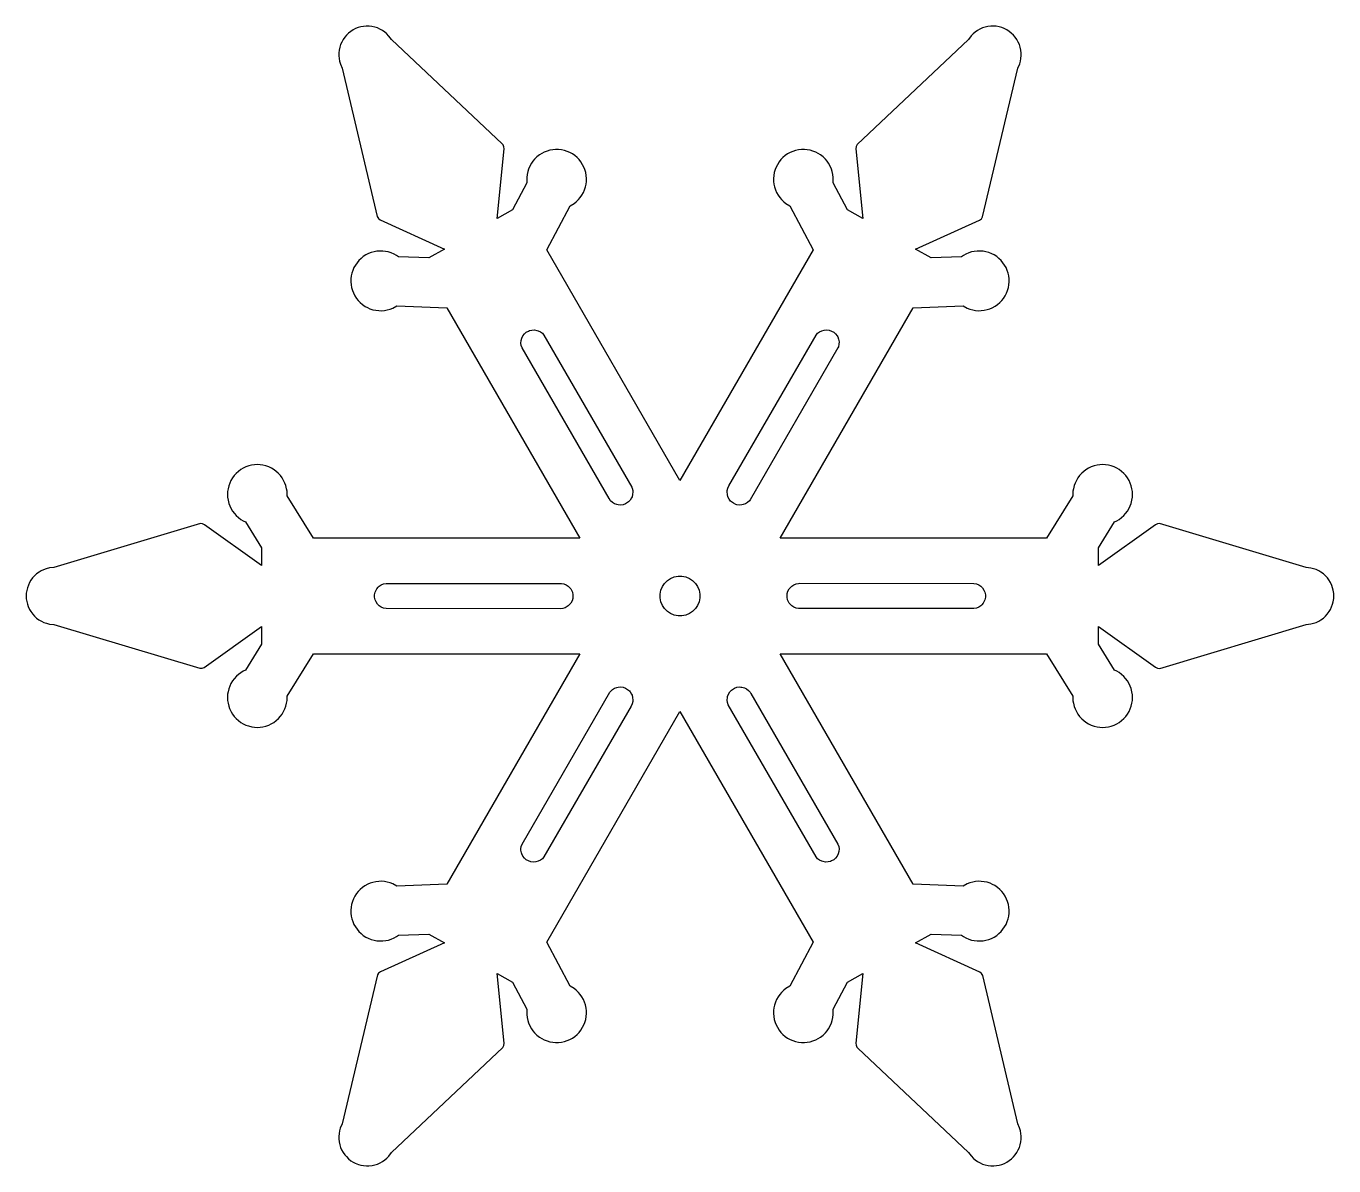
# Model space of a CAD drawing. Header units: millimetres. Extents: x -177 to 177, y -154 to 154.
import ezdxf

# ---------------------------------------------------------------- set-up
doc = ezdxf.new("R2010")
doc.units = ezdxf.units.MM
doc.layers.add('CUT_INNER', color=5, linetype='Continuous')
doc.layers.add('CUT_OUTER', color=1, linetype='Continuous')

msp = doc.modelspace()

# ---------------------------------------------------------------- linework, layer by layer
at = {"layer": 'CUT_INNER'}
for points in [[(-18.26, 25.29), (-18.75, 25.75), (-19.16, 26.33), (-42.65, 67.05), (-42.87, 67.69), (-42.95, 68.35), (-42.91, 69.02), (-42.74, 69.67), (-42.44, 70.27), (-42.03, 70.81), (-41.52, 71.25), (-40.94, 71.59), (-40.63, 71.71), (-39.98, 71.86), (-39.3, 71.89), (-38.64, 71.78), (-38.32, 71.67), (-37.72, 71.38), (-37.18, 70.97), (-36.74, 70.46), (-13.05, 29.42), (-12.92, 29.11), (-12.77, 28.46), (-12.74, 28.12), (-12.79, 27.45), (-12.96, 26.8), (-13.1, 26.49), (-13.45, 25.92), (-13.91, 25.43), (-14.17, 25.22), (-14.76, 24.88), (-15.39, 24.67), (-16.06, 24.58), (-16.73, 24.62), (-17.06, 24.7), (-17.69, 24.93), (-18.26, 25.29)], [(12.77, 28.46), (12.92, 29.11), (13.22, 29.76), (36.74, 70.46), (37.18, 70.97), (37.72, 71.38), (38.32, 71.67), (38.97, 71.85), (39.64, 71.89), (40.31, 71.8), (40.94, 71.59), (41.52, 71.25), (42.03, 70.81), (42.44, 70.27), (42.6, 69.98), (42.84, 69.35), (42.95, 68.69), (42.93, 68.02), (42.77, 67.36), (42.65, 67.05), (18.96, 26.01), (18.75, 25.75), (18.26, 25.29), (17.69, 24.93), (17.06, 24.7), (16.73, 24.62), (16.06, 24.58), (15.39, 24.67), (15.07, 24.76), (14.46, 25.04), (13.91, 25.43), (13.67, 25.66), (13.26, 26.2), (12.96, 26.8), (12.79, 27.45), (12.74, 28.12), (12.77, 28.46)], [(5.37, 0.53), (5.37, -0.53), (5.17, -1.57), (4.76, -2.54), (4.17, -3.42), (3.42, -4.17), (2.54, -4.76), (1.57, -5.17), (0.53, -5.37), (-0.53, -5.37), (-1.57, -5.17), (-2.54, -4.76), (-3.42, -4.17), (-4.17, -3.42), (-4.76, -2.54), (-5.17, -1.57), (-5.37, -0.53), (-5.37, 0.53), (-5.17, 1.57), (-4.76, 2.54), (-4.17, 3.42), (-3.42, 4.17), (-2.54, 4.76), (-1.57, 5.17), (-0.53, 5.37), (0.53, 5.37), (1.57, 5.17), (2.54, 4.76), (3.42, 4.17), (4.17, 3.42), (4.76, 2.54), (5.17, 1.57), (5.37, 0.53)], [(-31.03, -3.17), (-31.67, -3.36), (-32.38, -3.43), (-79.39, -3.41), (-80.05, -3.28), (-80.67, -3.02), (-81.23, -2.65), (-81.71, -2.18), (-82.08, -1.62), (-82.34, -1), (-82.47, -0.34), (-82.47, 0.34), (-82.34, 1), (-82.08, 1.62), (-81.91, 1.9), (-81.48, 2.42), (-81.23, 2.65), (-80.67, 3.02), (-80.05, 3.28), (-79.39, 3.41), (-32, 3.41), (-31.35, 3.28), (-30.72, 3.02), (-30.17, 2.65), (-29.92, 2.42), (-29.49, 1.9), (-29.32, 1.62), (-29.06, 1), (-28.93, 0.34), (-28.93, -0.34), (-28.98, -0.67), (-29.17, -1.31), (-29.49, -1.9), (-29.92, -2.42), (-30.17, -2.65), (-30.44, -2.85), (-31.03, -3.17)], [(31.35, 3.28), (32, 3.41), (32.38, 3.43), (79.39, 3.41), (80.05, 3.28), (80.67, 3.02), (81.23, 2.65), (81.71, 2.18), (82.08, 1.62), (82.34, 1), (82.47, 0.34), (82.47, -0.34), (82.34, -1), (82.08, -1.62), (81.91, -1.9), (81.48, -2.42), (81.23, -2.65), (80.67, -3.02), (80.05, -3.28), (79.39, -3.41), (32, -3.41), (31.35, -3.28), (30.72, -3.02), (30.17, -2.65), (29.92, -2.42), (29.49, -1.9), (29.32, -1.62), (29.06, -1), (28.93, -0.34), (28.93, 0.34), (28.98, 0.67), (29.17, 1.31), (29.49, 1.9), (29.92, 2.42), (30.17, 2.65), (30.72, 3.02), (31.35, 3.28)], [(-12.77, -28.46), (-12.92, -29.11), (-13.22, -29.76), (-36.74, -70.46), (-37.18, -70.97), (-37.72, -71.38), (-38.32, -71.67), (-38.97, -71.85), (-39.64, -71.89), (-40.31, -71.8), (-40.94, -71.59), (-41.52, -71.25), (-42.03, -70.81), (-42.44, -70.27), (-42.74, -69.67), (-42.84, -69.35), (-42.95, -68.69), (-42.95, -68.35), (-42.87, -67.69), (-42.65, -67.05), (-18.96, -26.01), (-18.51, -25.51), (-18.26, -25.29), (-17.69, -24.93), (-17.06, -24.7), (-16.73, -24.62), (-16.06, -24.58), (-15.39, -24.67), (-14.76, -24.88), (-14.17, -25.22), (-13.67, -25.66), (-13.45, -25.92), (-13.1, -26.49), (-12.96, -26.8), (-12.79, -27.45), (-12.74, -28.12), (-12.77, -28.46)], [(18.51, -25.51), (18.96, -26.01), (19.16, -26.33), (42.65, -67.05), (42.87, -67.69), (42.95, -68.35), (42.91, -69.02), (42.74, -69.67), (42.44, -70.27), (42.03, -70.81), (41.52, -71.25), (40.94, -71.59), (40.63, -71.71), (39.98, -71.86), (39.3, -71.89), (38.64, -71.78), (38.32, -71.67), (37.72, -71.38), (37.18, -70.97), (36.74, -70.46), (13.05, -29.42), (12.83, -28.79), (12.74, -28.12), (12.79, -27.45), (12.86, -27.12), (13.1, -26.49), (13.45, -25.92), (13.91, -25.43), (14.17, -25.22), (14.76, -24.88), (15.39, -24.67), (16.06, -24.58), (16.39, -24.59), (16.73, -24.62), (17.38, -24.8), (17.98, -25.1), (18.51, -25.51)]]:
    msp.add_lwpolyline(points, close=True, dxfattribs=at)
at = {"layer": 'CUT_OUTER'}
msp.add_lwpolyline([(-117.35, -20.02), (-117.96, -20.31), (-118.64, -20.72), (-119.28, -21.19), (-119.81, -21.67), (-120.45, -22.37), (-120.87, -22.94), (-121.28, -23.62), (-121.61, -24.34), (-121.88, -25.08), (-122.07, -25.85), (-122.18, -26.56), (-122.23, -27.51), (-122.19, -28.22), (-122.07, -29), (-121.88, -29.77), (-121.64, -30.44), (-121.24, -31.3), (-120.87, -31.91), (-120.4, -32.55), (-119.87, -33.13), (-119.28, -33.66), (-118.64, -34.14), (-117.96, -34.54), (-117.25, -34.88), (-116.58, -35.12), (-115.66, -35.35), (-114.95, -35.46), (-114.08, -35.49), (-113.37, -35.46), (-112.66, -35.35), (-111.89, -35.17), (-111.07, -34.88), (-110.43, -34.58), (-109.68, -34.14), (-109.04, -33.66), (-108.46, -33.13), (-107.88, -32.48), (-107.45, -31.91), (-107.05, -31.23), (-106.71, -30.51), (-106.44, -29.77), (-106.25, -29), (-106.13, -28.22), (-106.11, -27.05), (-98.96, -15.61), (-27.04, -15.61), (-63, -77.9), (-76.48, -78.37), (-77.57, -77.77), (-78.24, -77.51), (-79.08, -77.28), (-79.78, -77.15), (-80.57, -77.09), (-81.36, -77.1), (-82.15, -77.19), (-83, -77.38), (-83.67, -77.6), (-84.33, -77.88), (-85.09, -78.3), (-85.74, -78.75), (-86.4, -79.32), (-86.9, -79.83), (-87.34, -80.39), (-87.82, -81.12), (-88.18, -81.82), (-88.47, -82.56), (-88.69, -83.32), (-88.83, -84.1), (-88.9, -84.89), (-88.88, -85.68), (-88.79, -86.47), (-88.63, -87.24), (-88.38, -87.99), (-88.07, -88.72), (-87.68, -89.41), (-87.23, -90.06), (-86.72, -90.67), (-86.15, -91.22), (-85.53, -91.71), (-84.87, -92.14), (-84.23, -92.47), (-83.43, -92.79), (-82.59, -93.03), (-81.89, -93.15), (-81.17, -93.21), (-80.3, -93.2), (-79.44, -93.1), (-78.74, -92.95), (-77.99, -92.7), (-77.19, -92.35), (-76.57, -92), (-76.01, -91.62), (-67.8, -91.33), (-63.64, -93.74), (-80.9, -101.59), (-81.4, -101.95), (-81.7, -102.39), (-91.25, -142.65), (-91.75, -143.79), (-91.95, -144.51), (-92.09, -145.26), (-92.15, -146.01), (-92.14, -146.69), (-92.05, -147.52), (-91.87, -148.33), (-91.66, -148.98), (-91.39, -149.6), (-90.95, -150.4), (-90.56, -150.96), (-90.12, -151.48), (-89.53, -152.06), (-88.87, -152.57), (-88.3, -152.94), (-87.7, -153.25), (-86.85, -153.59), (-86.2, -153.77), (-85.45, -153.91), (-84.7, -153.97), (-84.02, -153.96), (-83.11, -153.86), (-82.45, -153.71), (-81.73, -153.48), (-80.97, -153.14), (-80.37, -152.81), (-79.75, -152.38), (-79.18, -151.89), (-78.65, -151.35), (-77.92, -150.35), (-47.87, -122.01), (-47.59, -121.47), (-47.53, -120.86), (-49.36, -101.98), (-45.2, -104.38), (-41.34, -111.64), (-41.39, -112.32), (-41.38, -113.03), (-41.29, -113.89), (-41.12, -114.67), (-40.91, -115.35), (-40.56, -116.15), (-40.14, -116.91), (-39.73, -117.49), (-39.27, -118.04), (-38.65, -118.65), (-37.96, -119.18), (-37.36, -119.57), (-36.66, -119.93), (-35.92, -120.22), (-35.16, -120.44), (-34.38, -120.58), (-33.59, -120.64), (-32.8, -120.63), (-32.01, -120.54), (-31.24, -120.37), (-30.49, -120.13), (-29.76, -119.82), (-29.07, -119.43), (-28.42, -118.98), (-27.81, -118.47), (-27.26, -117.9), (-26.77, -117.28), (-26.3, -116.54), (-25.98, -115.91), (-25.72, -115.25), (-25.47, -114.41), (-25.33, -113.63), (-25.26, -112.76), (-25.28, -112.05), (-25.36, -111.34), (-25.53, -110.49), (-25.78, -109.74), (-26.09, -109.01), (-26.48, -108.32), (-26.93, -107.67), (-27.39, -107.12), (-28.01, -106.51), (-28.57, -106.07), (-29.63, -105.42), (-35.96, -93.51), (0, -31.23), (35.96, -93.51), (29.63, -105.42), (28.57, -106.07), (28.01, -106.51), (27.39, -107.12), (26.93, -107.67), (26.48, -108.32), (26.09, -109.01), (25.78, -109.74), (25.52, -110.57), (25.37, -111.27), (25.28, -111.97), (25.26, -112.84), (25.33, -113.63), (25.47, -114.41), (25.72, -115.25), (25.98, -115.91), (26.3, -116.54), (26.77, -117.28), (27.26, -117.9), (27.81, -118.47), (28.42, -118.98), (29.07, -119.43), (29.76, -119.82), (30.49, -120.13), (31.24, -120.37), (32.01, -120.54), (32.8, -120.63), (33.59, -120.64), (34.38, -120.58), (35.16, -120.44), (35.92, -120.22), (36.66, -119.93), (37.36, -119.57), (37.96, -119.18), (38.65, -118.65), (39.27, -118.04), (39.73, -117.49), (40.14, -116.91), (40.56, -116.15), (40.91, -115.35), (41.12, -114.67), (41.29, -113.89), (41.38, -113.03), (41.39, -112.32), (41.34, -111.64), (45.2, -104.38), (49.36, -101.98), (47.53, -120.86), (47.57, -121.39), (47.78, -121.89), (48.02, -122.18), (77.92, -150.35), (78.6, -151.29), (79.23, -151.94), (79.75, -152.38), (80.37, -152.81), (81.04, -153.18), (81.73, -153.48), (82.45, -153.71), (83.19, -153.87), (83.94, -153.96), (84.78, -153.96), (85.45, -153.91), (86.2, -153.77), (86.92, -153.56), (87.63, -153.29), (88.3, -152.94), (88.94, -152.53), (89.53, -152.06), (90.07, -151.53), (90.56, -150.96), (90.99, -150.33), (91.36, -149.67), (91.66, -148.98), (91.89, -148.26), (92.05, -147.52), (92.14, -146.77), (92.15, -145.93), (92.09, -145.26), (91.95, -144.51), (91.72, -143.71), (91.25, -142.65), (81.76, -102.53), (81.45, -102), (80.97, -101.63), (63.64, -93.74), (67.8, -91.33), (76.01, -91.62), (76.57, -92), (77.19, -92.35), (77.99, -92.7), (78.74, -92.95), (79.44, -93.1), (80.3, -93.2), (81.17, -93.21), (81.89, -93.15), (82.59, -93.03), (83.43, -92.79), (84.16, -92.5), (84.87, -92.14), (85.53, -91.71), (86.15, -91.22), (86.72, -90.67), (87.23, -90.06), (87.68, -89.41), (88.07, -88.72), (88.38, -87.99), (88.63, -87.24), (88.79, -86.47), (88.88, -85.68), (88.9, -84.89), (88.83, -84.1), (88.69, -83.32), (88.47, -82.56), (88.21, -81.9), (87.82, -81.12), (87.34, -80.39), (86.9, -79.83), (86.4, -79.32), (85.74, -78.75), (85.03, -78.26), (84.4, -77.92), (83.75, -77.63), (82.92, -77.36), (82.15, -77.19), (81.36, -77.1), (80.57, -77.09), (79.78, -77.15), (79.08, -77.28), (78.24, -77.51), (77.57, -77.77), (76.48, -78.37), (63, -77.9), (27.04, -15.61), (98.96, -15.61), (106.11, -27.05), (106.14, -28.3), (106.25, -29), (106.46, -29.84), (106.71, -30.51), (107.05, -31.23), (107.45, -31.91), (107.92, -32.55), (108.51, -33.19), (109.04, -33.66), (109.61, -34.09), (110.36, -34.54), (111.07, -34.88), (111.82, -35.15), (112.66, -35.35), (113.37, -35.46), (114.08, -35.49), (114.95, -35.46), (115.73, -35.34), (116.5, -35.15), (117.25, -34.88), (117.96, -34.54), (118.64, -34.14), (119.28, -33.66), (119.87, -33.13), (120.4, -32.55), (120.87, -31.91), (121.28, -31.23), (121.61, -30.51), (121.88, -29.77), (122.07, -29), (122.19, -28.22), (122.23, -27.43), (122.2, -26.71), (122.07, -25.85), (121.86, -25.01), (121.61, -24.34), (121.31, -23.69), (120.87, -22.94), (120.35, -22.25), (119.87, -21.72), (119.28, -21.19), (118.58, -20.68), (117.96, -20.31), (117.35, -20.02), (113, -13.05), (113, -8.24), (128.43, -19.27), (128.99, -19.52), (129.6, -19.55), (169.16, -7.7), (170.4, -7.56), (171.13, -7.38), (171.84, -7.12), (172.53, -6.8), (173.11, -6.45), (173.78, -5.96), (174.34, -5.45), (174.8, -4.95), (175.34, -4.22), (175.69, -3.63), (176.01, -2.95), (176.27, -2.24), (176.43, -1.58), (176.57, -0.68), (176.6, 0), (176.57, 0.68), (176.43, 1.58), (176.27, 2.24), (176.04, 2.88), (175.69, 3.63), (175.26, 4.35), (174.85, 4.89), (174.4, 5.39), (173.78, 5.96), (173.11, 6.45), (172.53, 6.8), (171.84, 7.12), (171.13, 7.38), (170.4, 7.56), (169.16, 7.7), (129.52, 19.56), (128.99, 19.52), (128.43, 19.27), (113, 8.24), (113, 13.05), (117.35, 20.02), (117.96, 20.31), (118.58, 20.68), (119.28, 21.19), (119.87, 21.72), (120.35, 22.25), (120.87, 22.94), (121.31, 23.69), (121.61, 24.34), (121.86, 25.01), (122.07, 25.85), (122.2, 26.71), (122.23, 27.43), (122.19, 28.22), (122.07, 29), (121.88, 29.77), (121.61, 30.51), (121.28, 31.23), (120.87, 31.91), (120.4, 32.55), (119.87, 33.13), (119.28, 33.66), (118.64, 34.14), (117.96, 34.54), (117.25, 34.88), (116.5, 35.15), (115.73, 35.34), (114.95, 35.46), (114.08, 35.49), (113.37, 35.46), (112.66, 35.35), (111.82, 35.15), (111.07, 34.88), (110.36, 34.54), (109.61, 34.09), (109.04, 33.66), (108.51, 33.19), (107.92, 32.55), (107.45, 31.91), (107.05, 31.23), (106.71, 30.51), (106.46, 29.84), (106.25, 29), (106.14, 28.3), (106.11, 27.05), (98.96, 15.61), (27.04, 15.61), (63, 77.9), (76.48, 78.37), (77.57, 77.77), (78.24, 77.51), (79.08, 77.28), (79.78, 77.15), (80.57, 77.09), (81.36, 77.1), (82.15, 77.19), (83, 77.38), (83.67, 77.6), (84.33, 77.88), (85.09, 78.3), (85.74, 78.75), (86.4, 79.32), (86.9, 79.83), (87.34, 80.39), (87.82, 81.12), (88.18, 81.82), (88.47, 82.56), (88.69, 83.32), (88.83, 84.1), (88.9, 84.89), (88.88, 85.68), (88.79, 86.47), (88.63, 87.24), (88.38, 87.99), (88.07, 88.72), (87.68, 89.41), (87.23, 90.06), (86.72, 90.67), (86.15, 91.22), (85.53, 91.71), (84.87, 92.14), (84.23, 92.47), (83.43, 92.79), (82.59, 93.03), (81.89, 93.15), (81.17, 93.21), (80.3, 93.2), (79.44, 93.1), (78.74, 92.95), (77.99, 92.7), (77.19, 92.35), (76.57, 92), (76.01, 91.62), (67.8, 91.33), (63.64, 93.74), (80.9, 101.59), (81.4, 101.95), (81.73, 102.46), (91.25, 142.65), (91.75, 143.79), (91.95, 144.51), (92.09, 145.26), (92.15, 146.01), (92.14, 146.69), (92.05, 147.52), (91.87, 148.33), (91.66, 148.98), (91.36, 149.67), (90.95, 150.4), (90.56, 150.96), (90.07, 151.53), (89.47, 152.11), (88.94, 152.53), (88.3, 152.94), (87.55, 153.32), (86.92, 153.56), (86.2, 153.77), (85.37, 153.92), (84.7, 153.97), (83.94, 153.96), (83.11, 153.86), (82.45, 153.71), (81.73, 153.48), (80.97, 153.14), (80.37, 152.81), (79.75, 152.38), (79.18, 151.89), (78.65, 151.35), (77.92, 150.35), (47.87, 122.01), (47.59, 121.47), (47.53, 120.86), (49.36, 101.98), (45.2, 104.38), (41.34, 111.64), (41.39, 112.32), (41.38, 113.03), (41.29, 113.89), (41.12, 114.67), (40.91, 115.35), (40.56, 116.15), (40.14, 116.91), (39.73, 117.49), (39.27, 118.04), (38.65, 118.65), (37.96, 119.18), (37.36, 119.57), (36.66, 119.93), (35.92, 120.22), (35.16, 120.44), (34.38, 120.58), (33.59, 120.64), (32.8, 120.63), (32.01, 120.54), (31.24, 120.37), (30.49, 120.13), (29.76, 119.82), (29.07, 119.43), (28.42, 118.98), (27.81, 118.47), (27.26, 117.9), (26.77, 117.28), (26.3, 116.54), (25.98, 115.91), (25.72, 115.25), (25.47, 114.41), (25.33, 113.63), (25.26, 112.84), (25.28, 111.97), (25.37, 111.27), (25.52, 110.57), (25.78, 109.74), (26.09, 109.01), (26.48, 108.32), (26.93, 107.67), (27.39, 107.12), (28.01, 106.51), (28.57, 106.07), (29.63, 105.42), (35.96, 93.51), (0, 31.23), (-35.96, 93.51), (-29.63, 105.42), (-28.57, 106.07), (-28.01, 106.51), (-27.39, 107.12), (-26.93, 107.67), (-26.48, 108.32), (-26.09, 109.01), (-25.78, 109.74), (-25.52, 110.57), (-25.37, 111.27), (-25.28, 111.97), (-25.26, 112.84), (-25.33, 113.63), (-25.47, 114.41), (-25.72, 115.25), (-25.98, 115.91), (-26.3, 116.54), (-26.77, 117.28), (-27.26, 117.9), (-27.81, 118.47), (-28.42, 118.98), (-29.07, 119.43), (-29.76, 119.82), (-30.49, 120.13), (-31.24, 120.37), (-32.01, 120.54), (-32.8, 120.63), (-33.59, 120.64), (-34.38, 120.58), (-35.16, 120.44), (-35.92, 120.22), (-36.66, 119.93), (-37.36, 119.57), (-37.96, 119.18), (-38.65, 118.65), (-39.27, 118.04), (-39.73, 117.49), (-40.14, 116.91), (-40.56, 116.15), (-40.91, 115.35), (-41.12, 114.67), (-41.29, 113.89), (-41.38, 113.03), (-41.39, 112.32), (-41.34, 111.64), (-45.2, 104.38), (-49.36, 101.98), (-47.53, 120.86), (-47.57, 121.39), (-47.78, 121.89), (-48.02, 122.18), (-77.92, 150.35), (-78.6, 151.29), (-79.23, 151.94), (-79.75, 152.38), (-80.37, 152.81), (-81.04, 153.18), (-81.73, 153.48), (-82.45, 153.71), (-83.19, 153.87), (-83.94, 153.96), (-84.78, 153.96), (-85.45, 153.91), (-86.2, 153.77), (-86.92, 153.56), (-87.63, 153.29), (-88.3, 152.94), (-88.94, 152.53), (-89.53, 152.06), (-90.07, 151.53), (-90.56, 150.96), (-90.99, 150.33), (-91.36, 149.67), (-91.66, 148.98), (-91.89, 148.26), (-92.05, 147.52), (-92.14, 146.77), (-92.15, 145.93), (-92.09, 145.26), (-91.95, 144.51), (-91.72, 143.71), (-91.25, 142.65), (-81.76, 102.53), (-81.45, 102), (-80.97, 101.63), (-63.64, 93.74), (-67.8, 91.33), (-76.01, 91.62), (-76.57, 92), (-77.19, 92.35), (-77.99, 92.7), (-78.82, 92.96), (-79.52, 93.11), (-80.3, 93.2), (-81.17, 93.21), (-81.89, 93.15), (-82.59, 93.03), (-83.43, 92.79), (-84.16, 92.5), (-84.87, 92.14), (-85.53, 91.71), (-86.15, 91.22), (-86.72, 90.67), (-87.23, 90.06), (-87.68, 89.41), (-88.07, 88.72), (-88.38, 87.99), (-88.63, 87.24), (-88.79, 86.47), (-88.88, 85.68), (-88.9, 84.89), (-88.83, 84.1), (-88.69, 83.32), (-88.47, 82.56), (-88.21, 81.9), (-87.82, 81.12), (-87.34, 80.39), (-86.9, 79.83), (-86.4, 79.32), (-85.74, 78.75), (-85.03, 78.26), (-84.4, 77.92), (-83.75, 77.63), (-82.92, 77.36), (-82.15, 77.19), (-81.36, 77.1), (-80.57, 77.09), (-79.78, 77.15), (-79.08, 77.28), (-78.24, 77.51), (-77.57, 77.77), (-76.48, 78.37), (-63, 77.9), (-27.04, 15.61), (-98.96, 15.61), (-106.11, 27.05), (-106.14, 28.3), (-106.25, 29), (-106.46, 29.84), (-106.71, 30.51), (-107.05, 31.23), (-107.45, 31.91), (-107.92, 32.55), (-108.51, 33.19), (-109.04, 33.66), (-109.61, 34.09), (-110.36, 34.54), (-111.07, 34.88), (-111.82, 35.15), (-112.66, 35.35), (-113.37, 35.46), (-114.08, 35.49), (-114.95, 35.46), (-115.73, 35.34), (-116.5, 35.15), (-117.25, 34.88), (-117.96, 34.54), (-118.64, 34.14), (-119.28, 33.66), (-119.87, 33.13), (-120.4, 32.55), (-120.87, 31.91), (-121.28, 31.23), (-121.61, 30.51), (-121.88, 29.77), (-122.07, 29), (-122.19, 28.22), (-122.23, 27.43), (-122.2, 26.71), (-122.07, 25.85), (-121.86, 25.01), (-121.61, 24.34), (-121.31, 23.69), (-120.87, 22.94), (-120.35, 22.25), (-119.87, 21.72), (-119.28, 21.19), (-118.58, 20.68), (-117.96, 20.31), (-117.35, 20.02), (-113, 13.05), (-113, 8.24), (-128.43, 19.27), (-128.99, 19.52), (-129.52, 19.56), (-169.16, 7.7), (-170.32, 7.57), (-171.2, 7.35), (-171.91, 7.09), (-172.53, 6.8), (-173.11, 6.45), (-173.78, 5.96), (-174.29, 5.51), (-174.85, 4.89), (-175.3, 4.28), (-175.69, 3.63), (-176.01, 2.95), (-176.27, 2.24), (-176.45, 1.5), (-176.56, 0.76), (-176.6, 0), (-176.56, -0.76), (-176.45, -1.5), (-176.27, -2.24), (-176.04, -2.88), (-175.69, -3.63), (-175.34, -4.22), (-174.8, -4.95), (-174.34, -5.45), (-173.78, -5.96), (-173.17, -6.41), (-172.45, -6.83), (-171.84, -7.12), (-171.13, -7.38), (-170.32, -7.57), (-169.16, -7.7), (-129.67, -19.54), (-129.06, -19.54), (-128.5, -19.31), (-113, -8.24), (-113, -13.05), (-117.35, -20.02)], close=True, dxfattribs=at)

doc.saveas('drawing.dxf')
